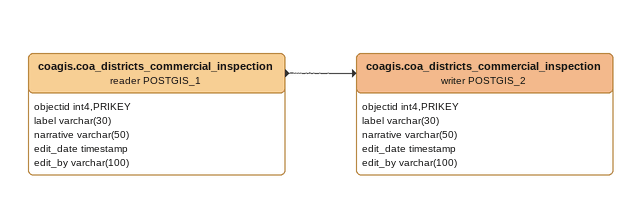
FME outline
coagis.coa_districts_commercial_inspection (reader POSTGIS_1)
    attributes: objectid int4,PRIKEY, label varchar(30), narrative varchar(50), edit_date timestamp, edit_by varchar(100)
    -> coagis.coa_districts_commercial_inspection (writer POSTGIS_2)
coagis.coa_districts_commercial_inspection (writer POSTGIS_2)
    attributes: objectid int4,PRIKEY, label varchar(30), narrative varchar(50), edit_date timestamp, edit_by varchar(100)
